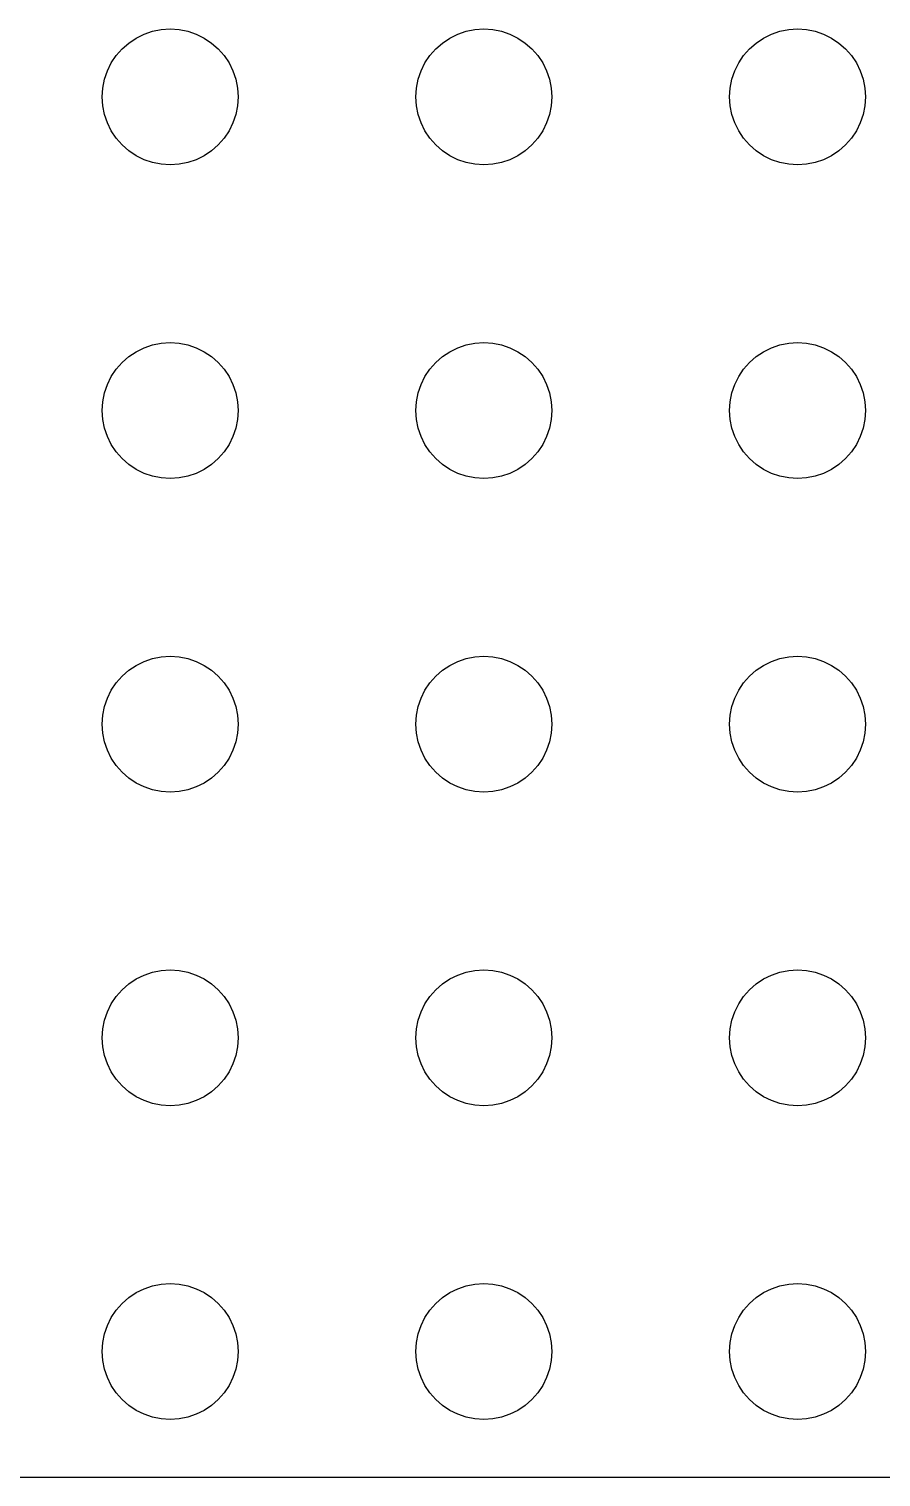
# Model space of a CAD drawing. Header units: metres. Extents: x -149 to 149, y -149 to 149.
# Drawn here: x -74.3 to -33.5, y -148.5 to -79.2 of the extents above; entities that cross this region are included whole.
import ezdxf

# ---------------------------------------------------------------- set-up
doc = ezdxf.new("R2010")
doc.units = ezdxf.units.M

msp = doc.modelspace()

# ---------------------------------------------------------------- linework, layer by layer
for p, q in [((-69.125, -79.6854), (-68.7437, -79.4974)), ((-68.7437, -79.4974), (-68.3412, -79.3607)), ((-68.3412, -79.3607), (-67.9242, -79.2778)), ((-67.9242, -79.2778), (-67.5, -79.25)), ((-67.5, -79.25), (-67.0758, -79.2778)), ((-67.0758, -79.2778), (-66.6588, -79.3607)), ((-66.6588, -79.3607), (-66.2563, -79.4974)), ((-66.2563, -79.4974), (-65.875, -79.6854)), ((-54.125, -79.6854), (-53.7437, -79.4974)), ((-53.7437, -79.4974), (-53.3412, -79.3607)), ((-53.3412, -79.3607), (-52.9242, -79.2778)), ((-52.9242, -79.2778), (-52.5, -79.25)), ((-52.5, -79.25), (-52.0758, -79.2778)), ((-52.0758, -79.2778), (-51.6588, -79.3607)), ((-51.6588, -79.3607), (-51.2563, -79.4974)), ((-51.2563, -79.4974), (-50.875, -79.6854)), ((-39.125, -79.6854), (-38.7437, -79.4974)), ((-38.7437, -79.4974), (-38.3412, -79.3607)), ((-38.3412, -79.3607), (-37.9242, -79.2778)), ((-37.9242, -79.2778), (-37.5, -79.25)), ((-37.5, -79.25), (-37.0758, -79.2778)), ((-37.0758, -79.2778), (-36.6588, -79.3607)), ((-36.6588, -79.3607), (-36.2563, -79.4974)), ((-36.2563, -79.4974), (-35.875, -79.6854)), ((-70.0784, -80.5215), (-69.7981, -80.2019)), ((-69.7981, -80.2019), (-69.4785, -79.9216)), ((-69.4785, -79.9216), (-69.125, -79.6854)), ((-65.875, -79.6854), (-65.5215, -79.9216)), ((-65.5215, -79.9216), (-65.2019, -80.2019)), ((-65.2019, -80.2019), (-64.9216, -80.5215)), ((-55.0784, -80.5215), (-54.7981, -80.2019)), ((-54.7981, -80.2019), (-54.4785, -79.9216)), ((-54.4785, -79.9216), (-54.125, -79.6854)), ((-50.875, -79.6854), (-50.5215, -79.9216)), ((-50.5215, -79.9216), (-50.2019, -80.2019)), ((-50.2019, -80.2019), (-49.9216, -80.5215)), ((-40.0784, -80.5215), (-39.7981, -80.2019)), ((-39.7981, -80.2019), (-39.4785, -79.9216)), ((-39.4785, -79.9216), (-39.125, -79.6854)), ((-35.875, -79.6854), (-35.5215, -79.9216)), ((-35.5215, -79.9216), (-35.2019, -80.2019)), ((-35.2019, -80.2019), (-34.9216, -80.5215)), ((-70.5026, -81.2563), (-70.3146, -80.875)), ((-70.3146, -80.875), (-70.0784, -80.5215)), ((-64.9216, -80.5215), (-64.6854, -80.875)), ((-64.6854, -80.875), (-64.4974, -81.2563)), ((-55.5026, -81.2563), (-55.3146, -80.875)), ((-55.3146, -80.875), (-55.0784, -80.5215)), ((-49.9216, -80.5215), (-49.6854, -80.875)), ((-49.6854, -80.875), (-49.4974, -81.2563)), ((-40.5026, -81.2563), (-40.3146, -80.875)), ((-40.3146, -80.875), (-40.0784, -80.5215)), ((-34.9216, -80.5215), (-34.6854, -80.875)), ((-34.6854, -80.875), (-34.4974, -81.2563)), ((-70.7222, -82.0758), (-70.6393, -81.6588)), ((-70.6393, -81.6588), (-70.5026, -81.2563)), ((-64.4974, -81.2563), (-64.3607, -81.6588)), ((-64.3607, -81.6588), (-64.2778, -82.0758)), ((-55.7222, -82.0758), (-55.6393, -81.6588)), ((-55.6393, -81.6588), (-55.5026, -81.2563)), ((-49.4974, -81.2563), (-49.3607, -81.6588)), ((-49.3607, -81.6588), (-49.2778, -82.0758)), ((-40.7222, -82.0758), (-40.6393, -81.6588)), ((-40.6393, -81.6588), (-40.5026, -81.2563)), ((-34.4974, -81.2563), (-34.3607, -81.6588)), ((-34.3607, -81.6588), (-34.2778, -82.0758)), ((-70.75, -82.5), (-70.7222, -82.0758)), ((-64.2778, -82.0758), (-64.25, -82.5)), ((-55.75, -82.5), (-55.7222, -82.0758)), ((-49.2778, -82.0758), (-49.25, -82.5)), ((-40.75, -82.5), (-40.7222, -82.0758)), ((-34.2778, -82.0758), (-34.25, -82.5)), ((-70.7222, -82.9242), (-70.75, -82.5)), ((-70.6393, -83.3412), (-70.7222, -82.9242)), ((-64.2778, -82.9242), (-64.3607, -83.3412)), ((-64.25, -82.5), (-64.2778, -82.9242)), ((-55.7222, -82.9242), (-55.75, -82.5)), ((-55.6393, -83.3412), (-55.7222, -82.9242)), ((-49.2778, -82.9242), (-49.3607, -83.3412)), ((-49.25, -82.5), (-49.2778, -82.9242)), ((-40.7222, -82.9242), (-40.75, -82.5)), ((-40.6393, -83.3412), (-40.7222, -82.9242)), ((-34.2778, -82.9242), (-34.3607, -83.3412)), ((-34.25, -82.5), (-34.2778, -82.9242)), ((-70.5026, -83.7437), (-70.6393, -83.3412)), ((-70.3146, -84.125), (-70.5026, -83.7437)), ((-64.4974, -83.7437), (-64.6854, -84.125)), ((-64.3607, -83.3412), (-64.4974, -83.7437)), ((-55.5026, -83.7437), (-55.6393, -83.3412)), ((-55.3146, -84.125), (-55.5026, -83.7437)), ((-49.4974, -83.7437), (-49.6854, -84.125)), ((-49.3607, -83.3412), (-49.4974, -83.7437)), ((-40.5026, -83.7437), (-40.6393, -83.3412)), ((-40.3146, -84.125), (-40.5026, -83.7437)), ((-34.4974, -83.7437), (-34.6854, -84.125)), ((-34.3607, -83.3412), (-34.4974, -83.7437)), ((-70.0784, -84.4785), (-70.3146, -84.125)), ((-69.7981, -84.7981), (-70.0784, -84.4785)), ((-64.9216, -84.4785), (-65.2019, -84.7981)), ((-64.6854, -84.125), (-64.9216, -84.4785)), ((-55.0784, -84.4785), (-55.3146, -84.125)), ((-54.7981, -84.7981), (-55.0784, -84.4785)), ((-49.9216, -84.4785), (-50.2019, -84.7981)), ((-49.6854, -84.125), (-49.9216, -84.4785)), ((-40.0784, -84.4785), (-40.3146, -84.125)), ((-39.7981, -84.7981), (-40.0784, -84.4785)), ((-34.9216, -84.4785), (-35.2019, -84.7981)), ((-34.6854, -84.125), (-34.9216, -84.4785)), ((-69.4785, -85.0784), (-69.7981, -84.7981)), ((-69.125, -85.3146), (-69.4785, -85.0784)), ((-65.5215, -85.0784), (-65.875, -85.3146)), ((-65.2019, -84.7981), (-65.5215, -85.0784)), ((-54.4785, -85.0784), (-54.7981, -84.7981)), ((-54.125, -85.3146), (-54.4785, -85.0784)), ((-50.5215, -85.0784), (-50.875, -85.3146)), ((-50.2019, -84.7981), (-50.5215, -85.0784)), ((-39.4785, -85.0784), (-39.7981, -84.7981)), ((-39.125, -85.3146), (-39.4785, -85.0784)), ((-35.5215, -85.0784), (-35.875, -85.3146)), ((-35.2019, -84.7981), (-35.5215, -85.0784)), ((-68.7437, -85.5026), (-69.125, -85.3146)), ((-68.3412, -85.6393), (-68.7437, -85.5026)), ((-67.9242, -85.7222), (-68.3412, -85.6393)), ((-67.5, -85.75), (-67.9242, -85.7222)), ((-67.0758, -85.7222), (-67.5, -85.75)), ((-66.6588, -85.6393), (-67.0758, -85.7222)), ((-66.2563, -85.5026), (-66.6588, -85.6393)), ((-65.875, -85.3146), (-66.2563, -85.5026)), ((-53.7437, -85.5026), (-54.125, -85.3146)), ((-53.3412, -85.6393), (-53.7437, -85.5026)), ((-52.9242, -85.7222), (-53.3412, -85.6393)), ((-52.5, -85.75), (-52.9242, -85.7222)), ((-52.0758, -85.7222), (-52.5, -85.75)), ((-51.6588, -85.6393), (-52.0758, -85.7222)), ((-51.2563, -85.5026), (-51.6588, -85.6393)), ((-50.875, -85.3146), (-51.2563, -85.5026)), ((-38.7437, -85.5026), (-39.125, -85.3146)), ((-38.3412, -85.6393), (-38.7437, -85.5026)), ((-37.9242, -85.7222), (-38.3412, -85.6393)), ((-37.5, -85.75), (-37.9242, -85.7222)), ((-37.0758, -85.7222), (-37.5, -85.75)), ((-36.6588, -85.6393), (-37.0758, -85.7222)), ((-36.2563, -85.5026), (-36.6588, -85.6393)), ((-35.875, -85.3146), (-36.2563, -85.5026)), ((-69.4785, -94.9216), (-69.125, -94.6854)), ((-69.125, -94.6854), (-68.7437, -94.4974)), ((-68.7437, -94.4974), (-68.3412, -94.3607)), ((-68.3412, -94.3607), (-67.9242, -94.2778)), ((-67.9242, -94.2778), (-67.5, -94.25)), ((-67.5, -94.25), (-67.0758, -94.2778)), ((-67.0758, -94.2778), (-66.6588, -94.3607)), ((-66.6588, -94.3607), (-66.2563, -94.4974)), ((-66.2563, -94.4974), (-65.875, -94.6854)), ((-65.875, -94.6854), (-65.5215, -94.9216)), ((-54.4785, -94.9216), (-54.125, -94.6854)), ((-54.125, -94.6854), (-53.7437, -94.4974)), ((-53.7437, -94.4974), (-53.3412, -94.3607)), ((-53.3412, -94.3607), (-52.9242, -94.2778)), ((-52.9242, -94.2778), (-52.5, -94.25)), ((-52.5, -94.25), (-52.0758, -94.2778)), ((-52.0758, -94.2778), (-51.6588, -94.3607)), ((-51.6588, -94.3607), (-51.2563, -94.4974)), ((-51.2563, -94.4974), (-50.875, -94.6854)), ((-50.875, -94.6854), (-50.5215, -94.9216)), ((-39.4785, -94.9216), (-39.125, -94.6854)), ((-39.125, -94.6854), (-38.7437, -94.4974)), ((-38.7437, -94.4974), (-38.3412, -94.3607)), ((-38.3412, -94.3607), (-37.9242, -94.2778)), ((-37.9242, -94.2778), (-37.5, -94.25)), ((-37.5, -94.25), (-37.0758, -94.2778)), ((-37.0758, -94.2778), (-36.6588, -94.3607)), ((-36.6588, -94.3607), (-36.2563, -94.4974)), ((-36.2563, -94.4974), (-35.875, -94.6854)), ((-35.875, -94.6854), (-35.5215, -94.9216)), ((-70.3146, -95.875), (-70.0784, -95.5215)), ((-70.0784, -95.5215), (-69.7981, -95.2019)), ((-69.7981, -95.2019), (-69.4785, -94.9216)), ((-65.5215, -94.9216), (-65.2019, -95.2019)), ((-65.2019, -95.2019), (-64.9216, -95.5215)), ((-64.9216, -95.5215), (-64.6854, -95.875)), ((-55.3146, -95.875), (-55.0784, -95.5215)), ((-55.0784, -95.5215), (-54.7981, -95.2019)), ((-54.7981, -95.2019), (-54.4785, -94.9216)), ((-50.5215, -94.9216), (-50.2019, -95.2019)), ((-50.2019, -95.2019), (-49.9216, -95.5215)), ((-49.9216, -95.5215), (-49.6854, -95.875)), ((-40.3146, -95.875), (-40.0784, -95.5215)), ((-40.0784, -95.5215), (-39.7981, -95.2019)), ((-39.7981, -95.2019), (-39.4785, -94.9216)), ((-35.5215, -94.9216), (-35.2019, -95.2019)), ((-35.2019, -95.2019), (-34.9216, -95.5215)), ((-34.9216, -95.5215), (-34.6854, -95.875)), ((-70.6393, -96.6588), (-70.5026, -96.2563)), ((-70.5026, -96.2563), (-70.3146, -95.875)), ((-64.6854, -95.875), (-64.4974, -96.2563)), ((-64.4974, -96.2563), (-64.3607, -96.6588)), ((-55.6393, -96.6588), (-55.5026, -96.2563)), ((-55.5026, -96.2563), (-55.3146, -95.875)), ((-49.6854, -95.875), (-49.4974, -96.2563)), ((-49.4974, -96.2563), (-49.3607, -96.6588)), ((-40.6393, -96.6588), (-40.5026, -96.2563)), ((-40.5026, -96.2563), (-40.3146, -95.875)), ((-34.6854, -95.875), (-34.4974, -96.2563)), ((-34.4974, -96.2563), (-34.3607, -96.6588)), ((-70.7222, -97.0758), (-70.6393, -96.6588)), ((-64.3607, -96.6588), (-64.2778, -97.0758)), ((-55.7222, -97.0758), (-55.6393, -96.6588)), ((-49.3607, -96.6588), (-49.2778, -97.0758)), ((-40.7222, -97.0758), (-40.6393, -96.6588)), ((-34.3607, -96.6588), (-34.2778, -97.0758)), ((-70.75, -97.5), (-70.7222, -97.0758)), ((-70.7222, -97.9242), (-70.75, -97.5)), ((-64.2778, -97.0758), (-64.25, -97.5)), ((-64.25, -97.5), (-64.2778, -97.9242)), ((-55.75, -97.5), (-55.7222, -97.0758)), ((-55.7222, -97.9242), (-55.75, -97.5)), ((-49.2778, -97.0758), (-49.25, -97.5)), ((-49.25, -97.5), (-49.2778, -97.9242)), ((-40.75, -97.5), (-40.7222, -97.0758)), ((-40.7222, -97.9242), (-40.75, -97.5)), ((-34.2778, -97.0758), (-34.25, -97.5)), ((-34.25, -97.5), (-34.2778, -97.9242)), ((-70.6393, -98.3412), (-70.7222, -97.9242)), ((-70.5026, -98.7437), (-70.6393, -98.3412)), ((-64.3607, -98.3412), (-64.4974, -98.7437)), ((-64.2778, -97.9242), (-64.3607, -98.3412)), ((-55.6393, -98.3412), (-55.7222, -97.9242)), ((-55.5026, -98.7437), (-55.6393, -98.3412)), ((-49.3607, -98.3412), (-49.4974, -98.7437)), ((-49.2778, -97.9242), (-49.3607, -98.3412)), ((-40.6393, -98.3412), (-40.7222, -97.9242)), ((-40.5026, -98.7437), (-40.6393, -98.3412)), ((-34.3607, -98.3412), (-34.4974, -98.7437)), ((-34.2778, -97.9242), (-34.3607, -98.3412)), ((-70.3146, -99.125), (-70.5026, -98.7437)), ((-64.4974, -98.7437), (-64.6854, -99.125)), ((-55.3146, -99.125), (-55.5026, -98.7437)), ((-49.4974, -98.7437), (-49.6854, -99.125)), ((-40.3146, -99.125), (-40.5026, -98.7437)), ((-34.4974, -98.7437), (-34.6854, -99.125)), ((-70.0784, -99.4785), (-70.3146, -99.125)), ((-69.7981, -99.7981), (-70.0784, -99.4785)), ((-64.9216, -99.4785), (-65.2019, -99.7981)), ((-64.6854, -99.125), (-64.9216, -99.4785)), ((-55.0784, -99.4785), (-55.3146, -99.125)), ((-54.7981, -99.7981), (-55.0784, -99.4785)), ((-49.9216, -99.4785), (-50.2019, -99.7981)), ((-49.6854, -99.125), (-49.9216, -99.4785)), ((-40.0784, -99.4785), (-40.3146, -99.125)), ((-39.7981, -99.7981), (-40.0784, -99.4785)), ((-34.9216, -99.4785), (-35.2019, -99.7981)), ((-34.6854, -99.125), (-34.9216, -99.4785)), ((-69.4785, -100.078), (-69.7981, -99.7981)), ((-69.125, -100.315), (-69.4785, -100.078)), ((-68.7437, -100.503), (-69.125, -100.315)), ((-65.875, -100.315), (-66.2563, -100.503)), ((-65.5215, -100.078), (-65.875, -100.315)), ((-65.2019, -99.7981), (-65.5215, -100.078)), ((-54.4785, -100.078), (-54.7981, -99.7981)), ((-54.125, -100.315), (-54.4785, -100.078)), ((-53.7437, -100.503), (-54.125, -100.315)), ((-50.875, -100.315), (-51.2563, -100.503)), ((-50.5215, -100.078), (-50.875, -100.315)), ((-50.2019, -99.7981), (-50.5215, -100.078)), ((-39.4785, -100.078), (-39.7981, -99.7981)), ((-39.125, -100.315), (-39.4785, -100.078)), ((-38.7437, -100.503), (-39.125, -100.315)), ((-35.875, -100.315), (-36.2563, -100.503)), ((-35.5215, -100.078), (-35.875, -100.315)), ((-35.2019, -99.7981), (-35.5215, -100.078)), ((-68.3412, -100.639), (-68.7437, -100.503)), ((-67.9242, -100.722), (-68.3412, -100.639)), ((-67.5, -100.75), (-67.9242, -100.722)), ((-67.0758, -100.722), (-67.5, -100.75)), ((-66.6588, -100.639), (-67.0758, -100.722)), ((-66.2563, -100.503), (-66.6588, -100.639)), ((-53.3412, -100.639), (-53.7437, -100.503)), ((-52.9242, -100.722), (-53.3412, -100.639)), ((-52.5, -100.75), (-52.9242, -100.722)), ((-52.0758, -100.722), (-52.5, -100.75)), ((-51.6588, -100.639), (-52.0758, -100.722)), ((-51.2563, -100.503), (-51.6588, -100.639)), ((-38.3412, -100.639), (-38.7437, -100.503)), ((-37.9242, -100.722), (-38.3412, -100.639)), ((-37.5, -100.75), (-37.9242, -100.722)), ((-37.0758, -100.722), (-37.5, -100.75)), ((-36.6588, -100.639), (-37.0758, -100.722)), ((-36.2563, -100.503), (-36.6588, -100.639)), ((-68.7437, -109.497), (-68.3412, -109.361)), ((-68.3412, -109.361), (-67.9242, -109.278)), ((-67.9242, -109.278), (-67.5, -109.25)), ((-67.5, -109.25), (-67.0758, -109.278)), ((-67.0758, -109.278), (-66.6588, -109.361)), ((-66.6588, -109.361), (-66.2563, -109.497)), ((-53.7437, -109.497), (-53.3412, -109.361)), ((-53.3412, -109.361), (-52.9242, -109.278)), ((-52.9242, -109.278), (-52.5, -109.25)), ((-52.5, -109.25), (-52.0758, -109.278)), ((-52.0758, -109.278), (-51.6588, -109.361)), ((-51.6588, -109.361), (-51.2563, -109.497)), ((-38.7437, -109.497), (-38.3412, -109.361)), ((-38.3412, -109.361), (-37.9242, -109.278)), ((-37.9242, -109.278), (-37.5, -109.25)), ((-37.5, -109.25), (-37.0758, -109.278)), ((-37.0758, -109.278), (-36.6588, -109.361)), ((-36.6588, -109.361), (-36.2563, -109.497)), ((-69.7981, -110.202), (-69.4785, -109.922)), ((-69.4785, -109.922), (-69.125, -109.685)), ((-69.125, -109.685), (-68.7437, -109.497)), ((-66.2563, -109.497), (-65.875, -109.685)), ((-65.875, -109.685), (-65.5215, -109.922)), ((-65.5215, -109.922), (-65.2019, -110.202)), ((-54.7981, -110.202), (-54.4785, -109.922)), ((-54.4785, -109.922), (-54.125, -109.685)), ((-54.125, -109.685), (-53.7437, -109.497)), ((-51.2563, -109.497), (-50.875, -109.685)), ((-50.875, -109.685), (-50.5215, -109.922)), ((-50.5215, -109.922), (-50.2019, -110.202)), ((-39.7981, -110.202), (-39.4785, -109.922)), ((-39.4785, -109.922), (-39.125, -109.685)), ((-39.125, -109.685), (-38.7437, -109.497)), ((-36.2563, -109.497), (-35.875, -109.685)), ((-35.875, -109.685), (-35.5215, -109.922)), ((-35.5215, -109.922), (-35.2019, -110.202)), ((-70.3146, -110.875), (-70.0784, -110.522)), ((-70.0784, -110.522), (-69.7981, -110.202)), ((-65.2019, -110.202), (-64.9216, -110.522)), ((-64.9216, -110.522), (-64.6854, -110.875)), ((-55.3146, -110.875), (-55.0784, -110.522)), ((-55.0784, -110.522), (-54.7981, -110.202)), ((-50.2019, -110.202), (-49.9216, -110.522)), ((-49.9216, -110.522), (-49.6854, -110.875)), ((-40.3146, -110.875), (-40.0784, -110.522)), ((-40.0784, -110.522), (-39.7981, -110.202)), ((-35.2019, -110.202), (-34.9216, -110.522)), ((-34.9216, -110.522), (-34.6854, -110.875)), ((-70.6393, -111.659), (-70.5026, -111.256)), ((-70.5026, -111.256), (-70.3146, -110.875)), ((-64.6854, -110.875), (-64.4974, -111.256)), ((-64.4974, -111.256), (-64.3607, -111.659)), ((-55.6393, -111.659), (-55.5026, -111.256)), ((-55.5026, -111.256), (-55.3146, -110.875)), ((-49.6854, -110.875), (-49.4974, -111.256)), ((-49.4974, -111.256), (-49.3607, -111.659)), ((-40.6393, -111.659), (-40.5026, -111.256)), ((-40.5026, -111.256), (-40.3146, -110.875)), ((-34.6854, -110.875), (-34.4974, -111.256)), ((-34.4974, -111.256), (-34.3607, -111.659)), ((-70.75, -112.5), (-70.7222, -112.076)), ((-70.7222, -112.076), (-70.6393, -111.659)), ((-64.3607, -111.659), (-64.2778, -112.076)), ((-64.2778, -112.076), (-64.25, -112.5)), ((-55.75, -112.5), (-55.7222, -112.076)), ((-55.7222, -112.076), (-55.6393, -111.659)), ((-49.3607, -111.659), (-49.2778, -112.076)), ((-49.2778, -112.076), (-49.25, -112.5)), ((-40.75, -112.5), (-40.7222, -112.076)), ((-40.7222, -112.076), (-40.6393, -111.659)), ((-34.3607, -111.659), (-34.2778, -112.076)), ((-34.2778, -112.076), (-34.25, -112.5)), ((-70.7222, -112.924), (-70.75, -112.5)), ((-64.25, -112.5), (-64.2778, -112.924)), ((-55.7222, -112.924), (-55.75, -112.5)), ((-49.25, -112.5), (-49.2778, -112.924)), ((-40.7222, -112.924), (-40.75, -112.5)), ((-34.25, -112.5), (-34.2778, -112.924)), ((-70.6393, -113.341), (-70.7222, -112.924)), ((-70.5026, -113.744), (-70.6393, -113.341)), ((-64.3607, -113.341), (-64.4974, -113.744)), ((-64.2778, -112.924), (-64.3607, -113.341)), ((-55.6393, -113.341), (-55.7222, -112.924)), ((-55.5026, -113.744), (-55.6393, -113.341)), ((-49.3607, -113.341), (-49.4974, -113.744)), ((-49.2778, -112.924), (-49.3607, -113.341)), ((-40.6393, -113.341), (-40.7222, -112.924)), ((-40.5026, -113.744), (-40.6393, -113.341)), ((-34.3607, -113.341), (-34.4974, -113.744)), ((-34.2778, -112.924), (-34.3607, -113.341)), ((-70.3146, -114.125), (-70.5026, -113.744)), ((-70.0784, -114.478), (-70.3146, -114.125)), ((-64.6854, -114.125), (-64.9216, -114.478)), ((-64.4974, -113.744), (-64.6854, -114.125)), ((-55.3146, -114.125), (-55.5026, -113.744)), ((-55.0784, -114.478), (-55.3146, -114.125)), ((-49.6854, -114.125), (-49.9216, -114.478)), ((-49.4974, -113.744), (-49.6854, -114.125)), ((-40.3146, -114.125), (-40.5026, -113.744)), ((-40.0784, -114.478), (-40.3146, -114.125)), ((-34.6854, -114.125), (-34.9216, -114.478)), ((-34.4974, -113.744), (-34.6854, -114.125)), ((-69.7981, -114.798), (-70.0784, -114.478)), ((-69.4785, -115.078), (-69.7981, -114.798)), ((-65.2019, -114.798), (-65.5215, -115.078)), ((-64.9216, -114.478), (-65.2019, -114.798)), ((-54.7981, -114.798), (-55.0784, -114.478)), ((-54.4785, -115.078), (-54.7981, -114.798)), ((-50.2019, -114.798), (-50.5215, -115.078)), ((-49.9216, -114.478), (-50.2019, -114.798)), ((-39.7981, -114.798), (-40.0784, -114.478)), ((-39.4785, -115.078), (-39.7981, -114.798)), ((-35.2019, -114.798), (-35.5215, -115.078)), ((-34.9216, -114.478), (-35.2019, -114.798)), ((-69.125, -115.315), (-69.4785, -115.078)), ((-68.7437, -115.503), (-69.125, -115.315)), ((-68.3412, -115.639), (-68.7437, -115.503)), ((-67.9242, -115.722), (-68.3412, -115.639)), ((-66.6588, -115.639), (-67.0758, -115.722)), ((-66.2563, -115.503), (-66.6588, -115.639)), ((-65.875, -115.315), (-66.2563, -115.503)), ((-65.5215, -115.078), (-65.875, -115.315)), ((-54.125, -115.315), (-54.4785, -115.078)), ((-53.7437, -115.503), (-54.125, -115.315)), ((-53.3412, -115.639), (-53.7437, -115.503)), ((-52.9242, -115.722), (-53.3412, -115.639)), ((-51.6588, -115.639), (-52.0758, -115.722)), ((-51.2563, -115.503), (-51.6588, -115.639)), ((-50.875, -115.315), (-51.2563, -115.503)), ((-50.5215, -115.078), (-50.875, -115.315)), ((-39.125, -115.315), (-39.4785, -115.078)), ((-38.7437, -115.503), (-39.125, -115.315)), ((-38.3412, -115.639), (-38.7437, -115.503)), ((-37.9242, -115.722), (-38.3412, -115.639)), ((-36.6588, -115.639), (-37.0758, -115.722)), ((-36.2563, -115.503), (-36.6588, -115.639)), ((-35.875, -115.315), (-36.2563, -115.503)), ((-35.5215, -115.078), (-35.875, -115.315)), ((-67.5, -115.75), (-67.9242, -115.722)), ((-67.0758, -115.722), (-67.5, -115.75)), ((-52.5, -115.75), (-52.9242, -115.722)), ((-52.0758, -115.722), (-52.5, -115.75)), ((-37.5, -115.75), (-37.9242, -115.722)), ((-37.0758, -115.722), (-37.5, -115.75)), ((-69.125, -124.685), (-68.7437, -124.497)), ((-68.7437, -124.497), (-68.3412, -124.361)), ((-68.3412, -124.361), (-67.9242, -124.278)), ((-67.9242, -124.278), (-67.5, -124.25)), ((-67.5, -124.25), (-67.0758, -124.278)), ((-67.0758, -124.278), (-66.6588, -124.361)), ((-66.6588, -124.361), (-66.2563, -124.497)), ((-66.2563, -124.497), (-65.875, -124.685)), ((-54.125, -124.685), (-53.7437, -124.497)), ((-53.7437, -124.497), (-53.3412, -124.361)), ((-53.3412, -124.361), (-52.9242, -124.278)), ((-52.9242, -124.278), (-52.5, -124.25)), ((-52.5, -124.25), (-52.0758, -124.278)), ((-52.0758, -124.278), (-51.6588, -124.361)), ((-51.6588, -124.361), (-51.2563, -124.497)), ((-51.2563, -124.497), (-50.875, -124.685)), ((-39.125, -124.685), (-38.7437, -124.497)), ((-38.7437, -124.497), (-38.3412, -124.361)), ((-38.3412, -124.361), (-37.9242, -124.278)), ((-37.9242, -124.278), (-37.5, -124.25)), ((-37.5, -124.25), (-37.0758, -124.278)), ((-37.0758, -124.278), (-36.6588, -124.361)), ((-36.6588, -124.361), (-36.2563, -124.497)), ((-36.2563, -124.497), (-35.875, -124.685)), ((-70.0784, -125.522), (-69.7981, -125.202)), ((-69.7981, -125.202), (-69.4785, -124.922)), ((-69.4785, -124.922), (-69.125, -124.685)), ((-65.875, -124.685), (-65.5215, -124.922)), ((-65.5215, -124.922), (-65.2019, -125.202)), ((-65.2019, -125.202), (-64.9216, -125.522)), ((-55.0784, -125.522), (-54.7981, -125.202)), ((-54.7981, -125.202), (-54.4785, -124.922)), ((-54.4785, -124.922), (-54.125, -124.685)), ((-50.875, -124.685), (-50.5215, -124.922)), ((-50.5215, -124.922), (-50.2019, -125.202)), ((-50.2019, -125.202), (-49.9216, -125.522)), ((-40.0784, -125.522), (-39.7981, -125.202)), ((-39.7981, -125.202), (-39.4785, -124.922)), ((-39.4785, -124.922), (-39.125, -124.685)), ((-35.875, -124.685), (-35.5215, -124.922)), ((-35.5215, -124.922), (-35.2019, -125.202)), ((-35.2019, -125.202), (-34.9216, -125.522)), ((-70.5026, -126.256), (-70.3146, -125.875)), ((-70.3146, -125.875), (-70.0784, -125.522)), ((-64.9216, -125.522), (-64.6854, -125.875)), ((-64.6854, -125.875), (-64.4974, -126.256)), ((-55.5026, -126.256), (-55.3146, -125.875)), ((-55.3146, -125.875), (-55.0784, -125.522)), ((-49.9216, -125.522), (-49.6854, -125.875)), ((-49.6854, -125.875), (-49.4974, -126.256)), ((-40.5026, -126.256), (-40.3146, -125.875)), ((-40.3146, -125.875), (-40.0784, -125.522)), ((-34.9216, -125.522), (-34.6854, -125.875)), ((-34.6854, -125.875), (-34.4974, -126.256)), ((-70.7222, -127.076), (-70.6393, -126.659)), ((-70.6393, -126.659), (-70.5026, -126.256)), ((-64.4974, -126.256), (-64.3607, -126.659)), ((-64.3607, -126.659), (-64.2778, -127.076)), ((-55.7222, -127.076), (-55.6393, -126.659)), ((-55.6393, -126.659), (-55.5026, -126.256)), ((-49.4974, -126.256), (-49.3607, -126.659)), ((-49.3607, -126.659), (-49.2778, -127.076)), ((-40.7222, -127.076), (-40.6393, -126.659)), ((-40.6393, -126.659), (-40.5026, -126.256)), ((-34.4974, -126.256), (-34.3607, -126.659)), ((-34.3607, -126.659), (-34.2778, -127.076)), ((-70.75, -127.5), (-70.7222, -127.076)), ((-64.2778, -127.076), (-64.25, -127.5)), ((-55.75, -127.5), (-55.7222, -127.076)), ((-49.2778, -127.076), (-49.25, -127.5)), ((-40.75, -127.5), (-40.7222, -127.076)), ((-34.2778, -127.076), (-34.25, -127.5)), ((-70.7222, -127.924), (-70.75, -127.5)), ((-70.6393, -128.341), (-70.7222, -127.924)), ((-64.2778, -127.924), (-64.3607, -128.341)), ((-64.25, -127.5), (-64.2778, -127.924)), ((-55.7222, -127.924), (-55.75, -127.5)), ((-55.6393, -128.341), (-55.7222, -127.924)), ((-49.2778, -127.924), (-49.3607, -128.341)), ((-49.25, -127.5), (-49.2778, -127.924)), ((-40.7222, -127.924), (-40.75, -127.5)), ((-40.6393, -128.341), (-40.7222, -127.924)), ((-34.2778, -127.924), (-34.3607, -128.341)), ((-34.25, -127.5), (-34.2778, -127.924)), ((-70.5026, -128.744), (-70.6393, -128.341)), ((-70.3146, -129.125), (-70.5026, -128.744)), ((-64.4974, -128.744), (-64.6854, -129.125)), ((-64.3607, -128.341), (-64.4974, -128.744)), ((-55.5026, -128.744), (-55.6393, -128.341)), ((-55.3146, -129.125), (-55.5026, -128.744)), ((-49.4974, -128.744), (-49.6854, -129.125)), ((-49.3607, -128.341), (-49.4974, -128.744)), ((-40.5026, -128.744), (-40.6393, -128.341)), ((-40.3146, -129.125), (-40.5026, -128.744)), ((-34.4974, -128.744), (-34.6854, -129.125)), ((-34.3607, -128.341), (-34.4974, -128.744)), ((-70.0784, -129.478), (-70.3146, -129.125)), ((-69.7981, -129.798), (-70.0784, -129.478)), ((-64.9216, -129.478), (-65.2019, -129.798)), ((-64.6854, -129.125), (-64.9216, -129.478)), ((-55.0784, -129.478), (-55.3146, -129.125)), ((-54.7981, -129.798), (-55.0784, -129.478)), ((-49.9216, -129.478), (-50.2019, -129.798)), ((-49.6854, -129.125), (-49.9216, -129.478)), ((-40.0784, -129.478), (-40.3146, -129.125)), ((-39.7981, -129.798), (-40.0784, -129.478)), ((-34.9216, -129.478), (-35.2019, -129.798)), ((-34.6854, -129.125), (-34.9216, -129.478)), ((-69.4785, -130.078), (-69.7981, -129.798)), ((-69.125, -130.315), (-69.4785, -130.078)), ((-65.5215, -130.078), (-65.875, -130.315)), ((-65.2019, -129.798), (-65.5215, -130.078)), ((-54.4785, -130.078), (-54.7981, -129.798)), ((-54.125, -130.315), (-54.4785, -130.078)), ((-50.5215, -130.078), (-50.875, -130.315)), ((-50.2019, -129.798), (-50.5215, -130.078)), ((-39.4785, -130.078), (-39.7981, -129.798)), ((-39.125, -130.315), (-39.4785, -130.078)), ((-35.5215, -130.078), (-35.875, -130.315)), ((-35.2019, -129.798), (-35.5215, -130.078)), ((-68.7437, -130.503), (-69.125, -130.315)), ((-68.3412, -130.639), (-68.7437, -130.503)), ((-67.9242, -130.722), (-68.3412, -130.639)), ((-67.5, -130.75), (-67.9242, -130.722)), ((-67.0758, -130.722), (-67.5, -130.75)), ((-66.6588, -130.639), (-67.0758, -130.722)), ((-66.2563, -130.503), (-66.6588, -130.639)), ((-65.875, -130.315), (-66.2563, -130.503)), ((-53.7437, -130.503), (-54.125, -130.315)), ((-53.3412, -130.639), (-53.7437, -130.503)), ((-52.9242, -130.722), (-53.3412, -130.639)), ((-52.5, -130.75), (-52.9242, -130.722)), ((-52.0758, -130.722), (-52.5, -130.75)), ((-51.6588, -130.639), (-52.0758, -130.722)), ((-51.2563, -130.503), (-51.6588, -130.639)), ((-50.875, -130.315), (-51.2563, -130.503)), ((-38.7437, -130.503), (-39.125, -130.315)), ((-38.3412, -130.639), (-38.7437, -130.503)), ((-37.9242, -130.722), (-38.3412, -130.639)), ((-37.5, -130.75), (-37.9242, -130.722)), ((-37.0758, -130.722), (-37.5, -130.75)), ((-36.6588, -130.639), (-37.0758, -130.722)), ((-36.2563, -130.503), (-36.6588, -130.639)), ((-35.875, -130.315), (-36.2563, -130.503)), ((-69.4785, -139.922), (-69.125, -139.685)), ((-69.125, -139.685), (-68.7437, -139.497)), ((-68.7437, -139.497), (-68.3412, -139.361)), ((-68.3412, -139.361), (-67.9242, -139.278)), ((-67.9242, -139.278), (-67.5, -139.25)), ((-67.5, -139.25), (-67.0758, -139.278)), ((-67.0758, -139.278), (-66.6588, -139.361)), ((-66.6588, -139.361), (-66.2563, -139.497)), ((-66.2563, -139.497), (-65.875, -139.685)), ((-65.875, -139.685), (-65.5215, -139.922)), ((-54.4785, -139.922), (-54.125, -139.685)), ((-54.125, -139.685), (-53.7437, -139.497)), ((-53.7437, -139.497), (-53.3412, -139.361)), ((-53.3412, -139.361), (-52.9242, -139.278)), ((-52.9242, -139.278), (-52.5, -139.25)), ((-52.5, -139.25), (-52.0758, -139.278)), ((-52.0758, -139.278), (-51.6588, -139.361)), ((-51.6588, -139.361), (-51.2563, -139.497)), ((-51.2563, -139.497), (-50.875, -139.685)), ((-50.875, -139.685), (-50.5215, -139.922)), ((-39.4785, -139.922), (-39.125, -139.685)), ((-39.125, -139.685), (-38.7437, -139.497)), ((-38.7437, -139.497), (-38.3412, -139.361)), ((-38.3412, -139.361), (-37.9242, -139.278)), ((-37.9242, -139.278), (-37.5, -139.25)), ((-37.5, -139.25), (-37.0758, -139.278)), ((-37.0758, -139.278), (-36.6588, -139.361)), ((-36.6588, -139.361), (-36.2563, -139.497)), ((-36.2563, -139.497), (-35.875, -139.685)), ((-35.875, -139.685), (-35.5215, -139.922)), ((-70.3146, -140.875), (-70.0784, -140.522)), ((-70.0784, -140.522), (-69.7981, -140.202)), ((-69.7981, -140.202), (-69.4785, -139.922)), ((-65.5215, -139.922), (-65.2019, -140.202)), ((-65.2019, -140.202), (-64.9216, -140.522)), ((-64.9216, -140.522), (-64.6854, -140.875)), ((-55.3146, -140.875), (-55.0784, -140.522)), ((-55.0784, -140.522), (-54.7981, -140.202)), ((-54.7981, -140.202), (-54.4785, -139.922)), ((-50.5215, -139.922), (-50.2019, -140.202)), ((-50.2019, -140.202), (-49.9216, -140.522)), ((-49.9216, -140.522), (-49.6854, -140.875)), ((-40.3146, -140.875), (-40.0784, -140.522)), ((-40.0784, -140.522), (-39.7981, -140.202)), ((-39.7981, -140.202), (-39.4785, -139.922)), ((-35.5215, -139.922), (-35.2019, -140.202)), ((-35.2019, -140.202), (-34.9216, -140.522)), ((-34.9216, -140.522), (-34.6854, -140.875)), ((-70.6393, -141.659), (-70.5026, -141.256)), ((-70.5026, -141.256), (-70.3146, -140.875)), ((-64.6854, -140.875), (-64.4974, -141.256)), ((-64.4974, -141.256), (-64.3607, -141.659)), ((-55.6393, -141.659), (-55.5026, -141.256)), ((-55.5026, -141.256), (-55.3146, -140.875)), ((-49.6854, -140.875), (-49.4974, -141.256)), ((-49.4974, -141.256), (-49.3607, -141.659)), ((-40.6393, -141.659), (-40.5026, -141.256)), ((-40.5026, -141.256), (-40.3146, -140.875)), ((-34.6854, -140.875), (-34.4974, -141.256)), ((-34.4974, -141.256), (-34.3607, -141.659)), ((-70.7222, -142.076), (-70.6393, -141.659)), ((-64.3607, -141.659), (-64.2778, -142.076)), ((-55.7222, -142.076), (-55.6393, -141.659)), ((-49.3607, -141.659), (-49.2778, -142.076)), ((-40.7222, -142.076), (-40.6393, -141.659)), ((-34.3607, -141.659), (-34.2778, -142.076)), ((-70.75, -142.5), (-70.7222, -142.076)), ((-70.7222, -142.924), (-70.75, -142.5)), ((-64.2778, -142.076), (-64.25, -142.5)), ((-64.25, -142.5), (-64.2778, -142.924)), ((-55.75, -142.5), (-55.7222, -142.076)), ((-55.7222, -142.924), (-55.75, -142.5)), ((-49.2778, -142.076), (-49.25, -142.5)), ((-49.25, -142.5), (-49.2778, -142.924)), ((-40.75, -142.5), (-40.7222, -142.076)), ((-40.7222, -142.924), (-40.75, -142.5)), ((-34.2778, -142.076), (-34.25, -142.5)), ((-34.25, -142.5), (-34.2778, -142.924)), ((-70.6393, -143.341), (-70.7222, -142.924)), ((-70.5026, -143.744), (-70.6393, -143.341)), ((-64.3607, -143.341), (-64.4974, -143.744)), ((-64.2778, -142.924), (-64.3607, -143.341)), ((-55.6393, -143.341), (-55.7222, -142.924)), ((-55.5026, -143.744), (-55.6393, -143.341)), ((-49.3607, -143.341), (-49.4974, -143.744)), ((-49.2778, -142.924), (-49.3607, -143.341)), ((-40.6393, -143.341), (-40.7222, -142.924)), ((-40.5026, -143.744), (-40.6393, -143.341)), ((-34.3607, -143.341), (-34.4974, -143.744)), ((-34.2778, -142.924), (-34.3607, -143.341)), ((-70.3146, -144.125), (-70.5026, -143.744)), ((-64.4974, -143.744), (-64.6854, -144.125)), ((-55.3146, -144.125), (-55.5026, -143.744)), ((-49.4974, -143.744), (-49.6854, -144.125)), ((-40.3146, -144.125), (-40.5026, -143.744)), ((-34.4974, -143.744), (-34.6854, -144.125)), ((-70.0784, -144.478), (-70.3146, -144.125)), ((-69.7981, -144.798), (-70.0784, -144.478)), ((-64.9216, -144.478), (-65.2019, -144.798)), ((-64.6854, -144.125), (-64.9216, -144.478)), ((-55.0784, -144.478), (-55.3146, -144.125)), ((-54.7981, -144.798), (-55.0784, -144.478)), ((-49.9216, -144.478), (-50.2019, -144.798)), ((-49.6854, -144.125), (-49.9216, -144.478)), ((-40.0784, -144.478), (-40.3146, -144.125)), ((-39.7981, -144.798), (-40.0784, -144.478)), ((-34.9216, -144.478), (-35.2019, -144.798)), ((-34.6854, -144.125), (-34.9216, -144.478)), ((-69.4785, -145.078), (-69.7981, -144.798)), ((-69.125, -145.315), (-69.4785, -145.078)), ((-68.7437, -145.503), (-69.125, -145.315)), ((-65.875, -145.315), (-66.2563, -145.503)), ((-65.5215, -145.078), (-65.875, -145.315)), ((-65.2019, -144.798), (-65.5215, -145.078)), ((-54.4785, -145.078), (-54.7981, -144.798)), ((-54.125, -145.315), (-54.4785, -145.078)), ((-53.7437, -145.503), (-54.125, -145.315)), ((-50.875, -145.315), (-51.2563, -145.503)), ((-50.5215, -145.078), (-50.875, -145.315)), ((-50.2019, -144.798), (-50.5215, -145.078)), ((-39.4785, -145.078), (-39.7981, -144.798)), ((-39.125, -145.315), (-39.4785, -145.078)), ((-38.7437, -145.503), (-39.125, -145.315)), ((-35.875, -145.315), (-36.2563, -145.503)), ((-35.5215, -145.078), (-35.875, -145.315)), ((-35.2019, -144.798), (-35.5215, -145.078)), ((-68.3412, -145.639), (-68.7437, -145.503)), ((-67.9242, -145.722), (-68.3412, -145.639)), ((-67.5, -145.75), (-67.9242, -145.722)), ((-67.0758, -145.722), (-67.5, -145.75)), ((-66.6588, -145.639), (-67.0758, -145.722)), ((-66.2563, -145.503), (-66.6588, -145.639)), ((-53.3412, -145.639), (-53.7437, -145.503)), ((-52.9242, -145.722), (-53.3412, -145.639)), ((-52.5, -145.75), (-52.9242, -145.722)), ((-52.0758, -145.722), (-52.5, -145.75)), ((-51.6588, -145.639), (-52.0758, -145.722)), ((-51.2563, -145.503), (-51.6588, -145.639)), ((-38.3412, -145.639), (-38.7437, -145.503)), ((-37.9242, -145.722), (-38.3412, -145.639)), ((-37.5, -145.75), (-37.9242, -145.722)), ((-37.0758, -145.722), (-37.5, -145.75)), ((-36.6588, -145.639), (-37.0758, -145.722)), ((-36.2563, -145.503), (-36.6588, -145.639)), ((-143.505, -148.505), (143.505, -148.505))]:
    msp.add_line(p, q)

doc.saveas('drawing.dxf')
